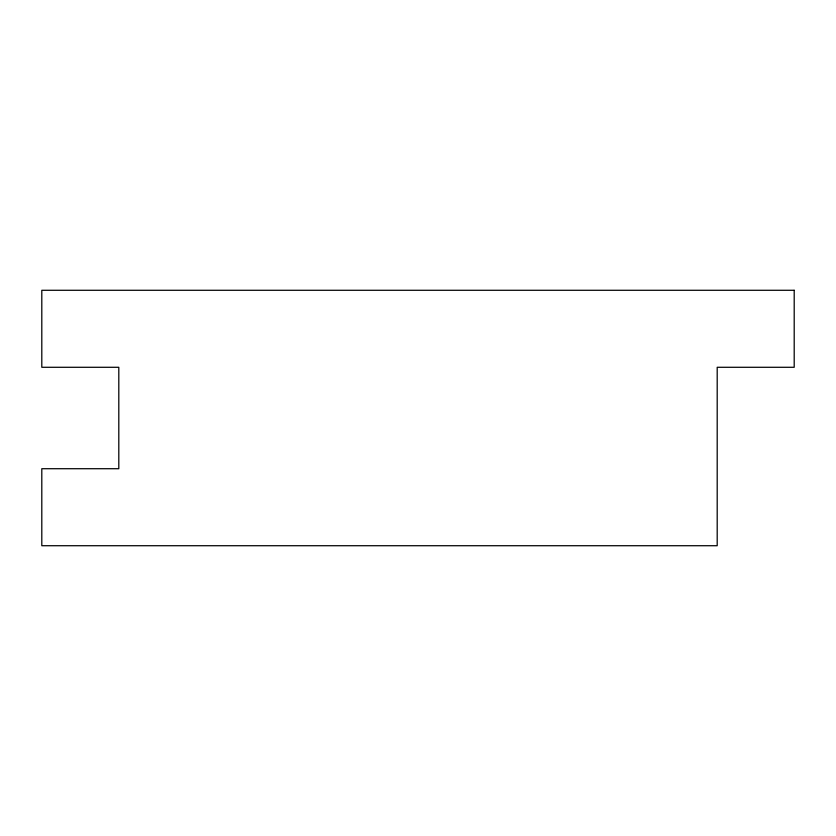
<?xml version="1.0" encoding="UTF-8"?>
<svg xmlns="http://www.w3.org/2000/svg" width="836" height="836" viewBox="0 0 836 836"><rect width="100%" height="100%" fill="white"/><g stroke="black" fill="none" stroke-linecap="round" stroke-linejoin="round"><path stroke-width="1.25" d="M794.2 290.28L41.8 290.28L41.8 367.286L118.806 367.286L118.806 468.714L41.8 468.714L41.8 545.72L717.194 545.72L717.194 367.286L794.2 367.286L794.2 290.28"/></g></svg>
